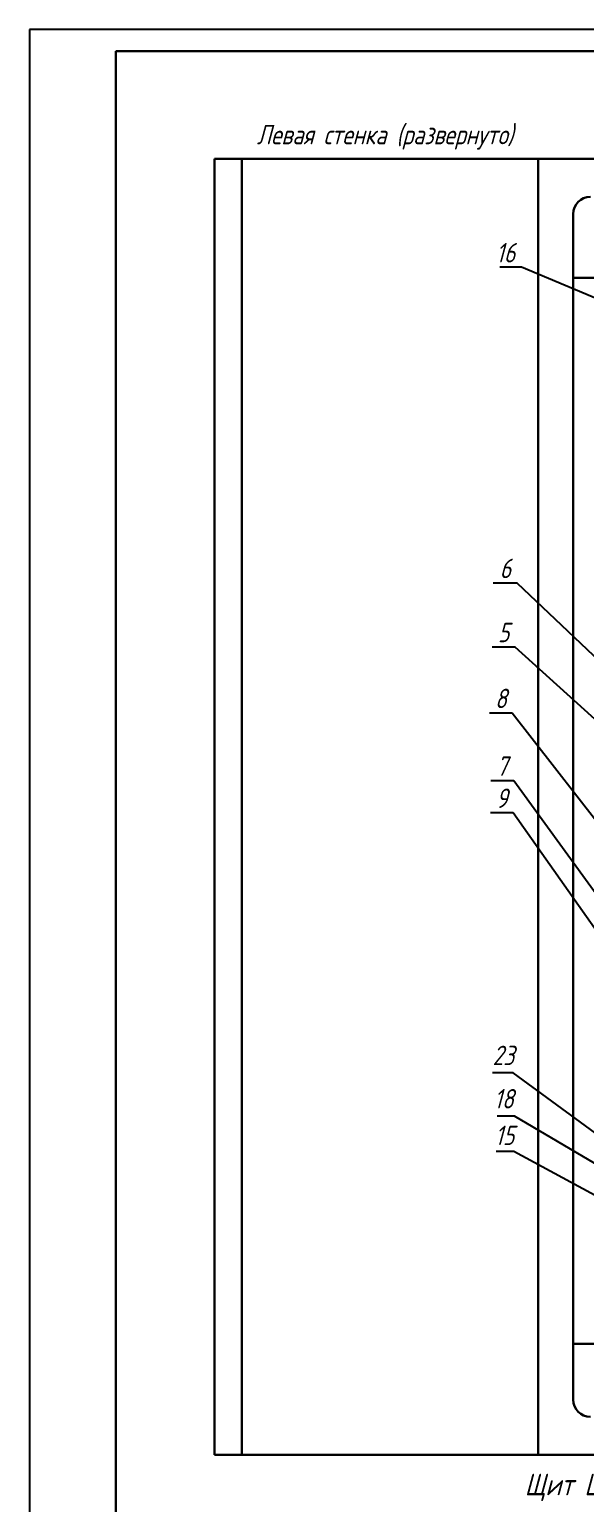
# Model space of a CAD drawing. Header units: millimetres. Extents: x 1012 to 5632, y 4 to 1530.
# Drawn here: x 1021.8 to 1150.7, y 340.8 to 682.1 of the extents above; entities that cross this region are included whole.
import ezdxf

# ---------------------------------------------------------------- set-up
doc = ezdxf.new("R2010")
doc.units = ezdxf.units.MM
doc.layers.add('АСУТП', color=7, linetype='Continuous')
doc.layers.add('ссылки', color=7, linetype='Continuous')
doc.styles.get("Standard").update_dxf_attribs({"font": 'GOST_A.TTF', "width": 0.8, "oblique": 15, "height": 3})

msp = doc.modelspace()

# ---------------------------------------------------------------- linework, layer by layer
at = {"color": 7}
for p, q in [((1862.8493, 682.0808), (1021.8493, 682.0808)), ((1021.8493, 682.0808), (1021.8493, 6.7074)), ((1135.8855, 627.0371), (1130.8604, 627.0209)), ((1202.0328, 599.2334), (1135.8855, 627.0371)), ((1134.8413, 553.8963), (1129.3054, 553.8963)), ((1179.4409, 511.609), (1134.8413, 553.8963)), ((1134.4332, 539.0639), (1129.0492, 539.0639)), ((1165.5196, 510.9135), (1134.4332, 539.0639)), ((1133.7528, 523.7898), (1128.4555, 523.7898)), ((1186.2398, 456.3146), (1133.7528, 523.7898)), ((1134.1026, 508.1118), (1128.7836, 508.1118)), ((1169.5075, 459.3964), (1134.1026, 508.1118)), ((1133.978, 500.6822), (1128.6589, 500.6822)), ((1159.7925, 464.0475), (1133.978, 500.6822)), ((1133.9449, 440.4819), (1129.1515, 440.4819)), ((1184.0717, 403.8128), (1133.9449, 440.4819)), ((1134.2852, 430.4475), (1130.25, 430.4475)), ((1172.4637, 407.9463), (1134.2852, 430.4475)), ((1134.138, 422.2773), (1129.9714, 422.2773)), ((1163.8708, 406.1792), (1134.138, 422.2773))]:
    msp.add_line(p, q, dxfattribs=at)
at = {"color": 7, "lineweight": 30}
for p, q in [((1041.8493, 11.7074), (1041.8493, 677.0808)), ((1041.8493, 677.0808), (1857.8493, 677.0808)), ((1147.8324, 624.5467), (1147.8324, 377.7865)), ((1147.8324, 377.7865), (1157.8324, 377.7865))]:
    msp.add_line(p, q, dxfattribs=at)
at = {"layer": 'АСУТП', "lineweight": 30}
for p, q in [((1139.7074, 652.0938), (1064.7074, 652.0938)), ((1064.7074, 652.0938), (1064.7074, 352.0938)), ((1071.057, 652.0938), (1071.057, 352.0938)), ((1139.7074, 652.0938), (1327.2074, 652.0938)), ((1139.7074, 352.0938), (1139.7074, 652.0938)), ((1147.8324, 364.8438), (1147.8324, 639.3438)), ((1147.8324, 624.5467), (1157.8324, 624.5467)), ((1064.7074, 352.0938), (1139.7074, 352.0938)), ((1327.2074, 352.0938), (1139.7074, 352.0938))]:
    msp.add_line(p, q, dxfattribs=at)
for centre, start, end in [((1151.8324, 639.3438), 90, 180), ((1151.8324, 364.8438), 180, 270)]:
    msp.add_arc(centre, 4, start, end, dxfattribs=at)

# ---------------------------------------------------------------- texts
at = {"layer": 'ссылки', "color": 7, "oblique": 15}
for s, height, p in [('Левая стенка (развернуто)', 4.5, (1074.5447, 655.4889)), ('16', 4.5, (1129.9706, 628.1425)), ('6', 4.5, (1130.8194, 555.0457)), ('5', 4.5, (1130.4113, 540.2133)), ('8', 4.5, (1129.7309, 524.9391)), ('7', 4.5, (1130.0807, 509.2612)), ('9', 4.5, (1129.9561, 501.8315)), ('23', 4.5, (1129.1666, 442.2897)), ('18', 4.5, (1129.5069, 432.2553)), ('15', 4.5, (1129.7405, 423.7657)), ('    Щит ЩМП-6-0 IP54. Вид на внутренней плоскости. Передняя стенка (монтажная панель)', 5, (1126.3573, 342.6861))]:
    msp.add_text(s, height=height, dxfattribs=at).set_placement(p)

doc.saveas('drawing.dxf')
